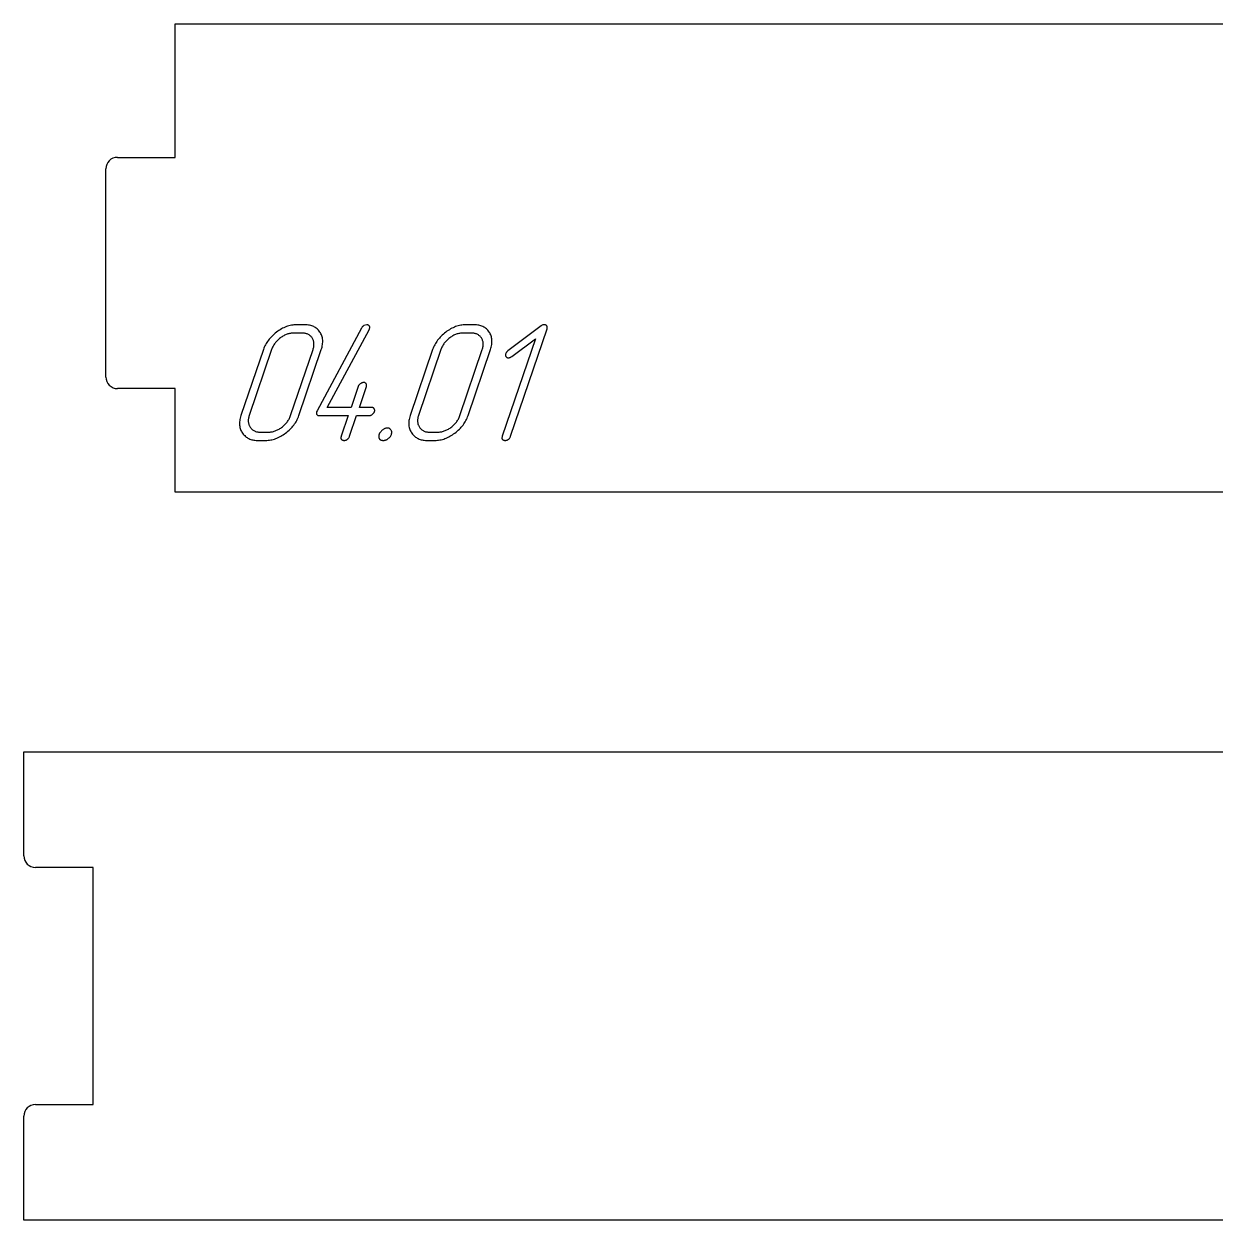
# Model space of a CAD drawing. Extents: x 10 to 1489, y -739 to -10.
# Drawn here: x 1277 to 1380, y -739.5 to -636.1 of the extents above; entities that cross this region are included whole.
import ezdxf

# ---------------------------------------------------------------- set-up
doc = ezdxf.new("R2010")
doc.units = 0

msp = doc.modelspace()

# ---------------------------------------------------------------- linework, layer by layer
at = {"layer": 'cut', "color": 0}
for p, q in [((1290.08952, -647.591246), (1290.08952, -636.053294)), ((1290.08952, -636.053294), (1483.089134, -636.053294)), ((1284.089532, -666.591208), (1284.089532, -648.591244)), ((1285.08953, -647.591246), (1290.08952, -647.591246)), ((1290.08952, -667.591206), (1285.08953, -667.591206)), ((1290.08952, -676.553213), (1290.08952, -667.591206)), ((1483.089134, -676.553213), (1290.08952, -676.553213)), ((1276.999969, -708.000007), (1276.999969, -699.000025)), ((1276.999969, -699.000025), (1469.999583, -699.000025)), ((1282.999957, -709.000005), (1277.999967, -709.000005)), ((1282.999957, -729.499964), (1282.999957, -709.000005)), ((1277.999967, -729.499964), (1282.999957, -729.499964)), ((1276.999969, -739.499944), (1276.999969, -730.499962)), ((1469.999583, -739.499944), (1276.999969, -739.499944))]:
    msp.add_line(p, q, dxfattribs=at)
for centre, start, end in [((1285.08953, -648.591244), 90, 180), ((1285.08953, -666.591208), 179.999999, 270), ((1277.999967, -708.000007), 180, 270), ((1277.999967, -730.499962), 90, 180)]:
    msp.add_arc(centre, 0.999998, start, end, dxfattribs=at)
at = {"layer": 'mark', "color": 0}
for p, q in [((1298.461542, -663.049906), (1298.375842, -663.137797)), ((1298.551528, -662.96369), (1298.461542, -663.049906)), ((1298.645801, -662.879148), (1298.551528, -662.96369)), ((1298.744359, -662.79628), (1298.645801, -662.879148)), ((1298.847203, -662.715086), (1298.744359, -662.79628)), ((1298.952425, -662.63724), (1298.847203, -662.715086)), ((1299.058117, -662.564416), (1298.952425, -662.63724)), ((1299.164278, -662.496615), (1299.058117, -662.564416)), ((1299.270908, -662.433836), (1299.164278, -662.496615)), ((1299.378008, -662.37608), (1299.270908, -662.433836)), ((1299.402735, -663.062364), (1299.332106, -663.106435)), ((1299.485578, -662.323345), (1299.378008, -662.37608)), ((1299.473621, -663.021558), (1299.402735, -663.062364)), ((1299.544765, -662.984016), (1299.473621, -663.021558)), ((1299.593617, -662.275633), (1299.485578, -662.323345)), ((1299.616167, -662.949739), (1299.544765, -662.984016)), ((1299.702126, -662.232944), (1299.593617, -662.275633)), ((1299.687826, -662.918726), (1299.616167, -662.949739)), ((1299.759743, -662.890978), (1299.687826, -662.918726)), ((1299.811104, -662.195276), (1299.702126, -662.232944)), ((1299.831917, -662.866494), (1299.759743, -662.890978)), ((1299.920552, -662.162631), (1299.811104, -662.195276)), ((1299.90435, -662.845275), (1299.831917, -662.866494)), ((1299.97704, -662.82732), (1299.90435, -662.845275)), ((1300.030469, -662.135009), (1299.920552, -662.162631)), ((1300.049987, -662.81263), (1299.97704, -662.82732)), ((1300.140856, -662.112408), (1300.030469, -662.135009)), ((1300.123192, -662.801204), (1300.049987, -662.81263)), ((1300.196655, -662.793043), (1300.123192, -662.801204)), ((1300.251713, -662.09483), (1300.140856, -662.112408)), ((1300.270376, -662.788146), (1300.196655, -662.793043)), ((1300.363039, -662.082274), (1300.251713, -662.09483)), ((1300.344354, -662.786514), (1300.270376, -662.788146)), ((1301.058638, -662.786514), (1300.344354, -662.786514)), ((1300.474834, -662.074741), (1300.363039, -662.082274)), ((1300.587099, -662.07223), (1300.474834, -662.074741)), ((1301.301383, -662.07223), (1300.587099, -662.07223)), ((1301.131516, -662.78816), (1301.058638, -662.786514)), ((1301.201936, -662.793099), (1301.131516, -662.78816)), ((1301.269899, -662.80133), (1301.201936, -662.793099)), ((1301.335403, -662.812853), (1301.269899, -662.80133)), ((1301.409426, -662.074671), (1301.301383, -662.07223)), ((1301.398449, -662.827669), (1301.335403, -662.812853)), ((1301.459037, -662.845777), (1301.398449, -662.827669)), ((1301.513913, -662.081995), (1301.409426, -662.074671)), ((1301.517167, -662.867178), (1301.459037, -662.845777)), ((1301.614842, -662.094202), (1301.513913, -662.081995)), ((1301.572839, -662.891871), (1301.517167, -662.867178)), ((1301.626054, -662.919856), (1301.572839, -662.891871)), ((1301.712215, -662.111292), (1301.614842, -662.094202)), ((1301.67681, -662.951134), (1301.626054, -662.919856)), ((1301.725108, -662.985704), (1301.67681, -662.951134)), ((1301.806032, -662.133265), (1301.712215, -662.111292)), ((1301.770949, -663.023567), (1301.725108, -662.985704)), ((1301.814331, -663.064722), (1301.770949, -663.023567)), ((1301.896292, -662.16012), (1301.806032, -662.133265)), ((1301.855255, -663.10917), (1301.814331, -663.064722)), ((1301.982995, -662.191858), (1301.896292, -662.16012)), ((1302.066142, -662.228479), (1301.982995, -662.191858)), ((1302.145732, -662.269983), (1302.066142, -662.228479)), ((1302.221766, -662.31637), (1302.145732, -662.269983)), ((1302.294243, -662.367639), (1302.221766, -662.31637)), ((1302.363163, -662.423792), (1302.294243, -662.367639)), ((1306.211418, -662.357943), (1302.355399, -669.500786)), ((1302.428527, -662.484827), (1302.363163, -662.423792)), ((1302.490334, -662.550744), (1302.428527, -662.484827)), ((1302.548584, -662.621545), (1302.490334, -662.550744)), ((1302.603278, -662.697228), (1302.548584, -662.621545)), ((1302.653355, -662.7764), (1302.603278, -662.697228)), ((1302.697753, -662.857663), (1302.653355, -662.7764)), ((1302.736474, -662.94102), (1302.697753, -662.857663)), ((1302.769517, -663.026469), (1302.736474, -662.94102)), ((1302.796881, -663.114011), (1302.769517, -663.026469)), ((1303.23821, -669.215073), (1306.862868, -662.5008)), ((1306.229762, -662.323345), (1306.211418, -662.357943)), ((1306.249804, -662.29098), (1306.229762, -662.323345)), ((1306.271545, -662.260846), (1306.249804, -662.29098)), ((1306.294984, -662.232944), (1306.271545, -662.260846)), ((1306.320122, -662.207274), (1306.294984, -662.232944)), ((1306.346958, -662.183837), (1306.320122, -662.207274)), ((1306.375493, -662.162632), (1306.346958, -662.183837)), ((1306.405726, -662.143658), (1306.375493, -662.162632)), ((1306.651373, -662.07223), (1306.405726, -662.143658)), ((1306.686073, -662.073736), (1306.651373, -662.07223)), ((1306.718745, -662.078256), (1306.686073, -662.073736)), ((1306.749389, -662.08579), (1306.718745, -662.078256)), ((1306.778004, -662.096337), (1306.749389, -662.08579)), ((1306.804592, -662.109897), (1306.778004, -662.096337)), ((1306.829152, -662.126471), (1306.804592, -662.109897)), ((1306.851683, -662.146058), (1306.829152, -662.126471)), ((1306.872187, -662.168658), (1306.851683, -662.146058)), ((1306.862868, -662.5008), (1306.896685, -662.422229)), ((1306.889623, -662.193714), (1306.872187, -662.168658)), ((1306.902952, -662.220667), (1306.889623, -662.193714)), ((1306.896685, -662.422229), (1306.907996, -662.383892)), ((1306.912174, -662.249517), (1306.902952, -662.220667)), ((1306.907996, -662.383892), (1306.915201, -662.347452)), ((1306.91729, -662.280265), (1306.912174, -662.249517)), ((1306.915201, -662.347452), (1306.918299, -662.31291)), ((1306.918299, -662.31291), (1306.91729, -662.280265)), ((1313.10437, -663.049906), (1313.018669, -663.137797)), ((1313.194356, -662.96369), (1313.10437, -663.049906)), ((1313.288628, -662.879148), (1313.194356, -662.96369)), ((1313.387187, -662.79628), (1313.288628, -662.879148)), ((1313.490031, -662.715086), (1313.387187, -662.79628)), ((1313.595253, -662.63724), (1313.490031, -662.715086)), ((1313.700944, -662.564416), (1313.595253, -662.63724)), ((1313.807106, -662.496615), (1313.700944, -662.564416)), ((1313.913736, -662.433836), (1313.807106, -662.496615)), ((1314.020836, -662.37608), (1313.913736, -662.433836)), ((1314.045563, -663.062364), (1313.974934, -663.106435)), ((1314.128406, -662.323345), (1314.020836, -662.37608)), ((1314.116449, -663.021558), (1314.045563, -663.062364)), ((1314.187593, -662.984016), (1314.116449, -663.021558)), ((1314.236445, -662.275633), (1314.128406, -662.323345)), ((1314.258995, -662.949739), (1314.187593, -662.984016)), ((1314.344954, -662.232944), (1314.236445, -662.275633)), ((1314.330654, -662.918726), (1314.258995, -662.949739)), ((1314.402571, -662.890978), (1314.330654, -662.918726)), ((1314.453932, -662.195276), (1314.344954, -662.232944)), ((1314.474745, -662.866494), (1314.402571, -662.890978)), ((1314.56338, -662.162631), (1314.453932, -662.195276)), ((1314.547178, -662.845275), (1314.474745, -662.866494)), ((1314.619868, -662.82732), (1314.547178, -662.845275)), ((1314.673297, -662.135009), (1314.56338, -662.162631)), ((1314.692815, -662.81263), (1314.619868, -662.82732)), ((1314.783684, -662.112408), (1314.673297, -662.135009)), ((1314.76602, -662.801204), (1314.692815, -662.81263)), ((1314.839483, -662.793043), (1314.76602, -662.801204)), ((1314.894541, -662.09483), (1314.783684, -662.112408)), ((1314.913204, -662.788146), (1314.839483, -662.793043)), ((1315.005867, -662.082274), (1314.894541, -662.09483)), ((1314.987182, -662.786514), (1314.913204, -662.788146)), ((1315.701466, -662.786514), (1314.987182, -662.786514)), ((1315.117662, -662.074741), (1315.005867, -662.082274)), ((1315.229927, -662.07223), (1315.117662, -662.074741)), ((1315.944211, -662.07223), (1315.229927, -662.07223)), ((1315.774344, -662.78816), (1315.701466, -662.786514)), ((1315.844764, -662.793099), (1315.774344, -662.78816)), ((1315.912726, -662.80133), (1315.844764, -662.793099)), ((1315.97823, -662.812853), (1315.912726, -662.80133)), ((1316.052254, -662.074671), (1315.944211, -662.07223)), ((1316.041277, -662.827669), (1315.97823, -662.812853)), ((1316.101865, -662.845777), (1316.041277, -662.827669)), ((1316.156741, -662.081995), (1316.052254, -662.074671)), ((1316.159995, -662.867178), (1316.101865, -662.845777)), ((1316.25767, -662.094202), (1316.156741, -662.081995)), ((1316.215667, -662.891871), (1316.159995, -662.867178)), ((1316.268882, -662.919856), (1316.215667, -662.891871)), ((1316.355043, -662.111292), (1316.25767, -662.094202)), ((1316.319638, -662.951134), (1316.268882, -662.919856)), ((1316.367936, -662.985704), (1316.319638, -662.951134)), ((1316.44886, -662.133265), (1316.355043, -662.111292)), ((1316.413776, -663.023567), (1316.367936, -662.985704)), ((1316.457159, -663.064722), (1316.413776, -663.023567)), ((1316.53912, -662.16012), (1316.44886, -662.133265)), ((1316.498083, -663.10917), (1316.457159, -663.064722)), ((1316.625823, -662.191858), (1316.53912, -662.16012)), ((1316.70897, -662.228479), (1316.625823, -662.191858)), ((1316.78856, -662.269983), (1316.70897, -662.228479)), ((1316.864593, -662.31637), (1316.78856, -662.269983)), ((1316.93707, -662.367639), (1316.864593, -662.31637)), ((1317.005991, -662.423792), (1316.93707, -662.367639)), ((1317.071354, -662.484827), (1317.005991, -662.423792)), ((1317.133162, -662.550744), (1317.071354, -662.484827)), ((1317.191412, -662.621545), (1317.133162, -662.550744)), ((1317.246106, -662.697228), (1317.191412, -662.621545)), ((1317.296183, -662.7764), (1317.246106, -662.697228)), ((1317.340581, -662.857663), (1317.296183, -662.7764)), ((1317.379302, -662.94102), (1317.340581, -662.857663)), ((1317.412345, -663.026469), (1317.379302, -662.94102)), ((1317.439709, -663.114011), (1317.412345, -663.026469)), ((1321.732146, -662.170779), (1318.865969, -664.320328)), ((1319.095209, -671.716518), (1322.254355, -662.420778)), ((1321.782721, -662.136681), (1321.732146, -662.170779)), ((1321.833916, -662.109637), (1321.782721, -662.136681)), ((1321.885731, -662.089649), (1321.833916, -662.109637)), ((1321.938165, -662.076715), (1321.885731, -662.089649)), ((1321.99122, -662.070836), (1321.938165, -662.076715)), ((1322.043743, -662.071952), (1321.99122, -662.070836)), ((1322.068437, -662.075064), (1322.043743, -662.071952)), ((1322.09199, -662.079872), (1322.068437, -662.075064)), ((1322.114403, -662.086377), (1322.09199, -662.079872)), ((1322.135674, -662.094579), (1322.114403, -662.086377)), ((1322.155805, -662.104478), (1322.135674, -662.094579)), ((1322.174796, -662.116074), (1322.155805, -662.104478)), ((1322.192645, -662.129367), (1322.174796, -662.116074)), ((1322.209354, -662.144357), (1322.192645, -662.129367)), ((1322.224921, -662.161045), (1322.209354, -662.144357)), ((1322.239089, -662.179289), (1322.224921, -662.161045)), ((1322.25101, -662.198635), (1322.239089, -662.179289)), ((1322.260622, -662.219049), (1322.25101, -662.198635)), ((1322.254355, -662.420778), (1322.263224, -662.391827)), ((1322.267924, -662.24053), (1322.260622, -662.219049)), ((1322.263224, -662.391827), (1322.269782, -662.363943)), ((1322.272916, -662.263078), (1322.267924, -662.24053)), ((1322.269782, -662.363943), (1322.274031, -662.337126)), ((1322.275597, -662.286693), (1322.272916, -662.263078)), ((1322.274031, -662.337126), (1322.275969, -662.311376)), ((1322.275969, -662.311376), (1322.275597, -662.286693)), ((1297.754566, -664.108777), (1297.716011, -664.215083)), ((1297.797407, -664.004145), (1297.754566, -664.108777)), ((1297.844533, -663.901188), (1297.797407, -664.004145)), ((1297.895946, -663.799905), (1297.844533, -663.901188)), ((1297.951645, -663.700296), (1297.895946, -663.799905)), ((1298.011629, -663.602361), (1297.951645, -663.700296)), ((1298.0759, -663.5061), (1298.011629, -663.602361)), ((1298.144456, -663.411513), (1298.0759, -663.5061)), ((1298.217299, -663.3186), (1298.144456, -663.411513)), ((1298.294427, -663.227361), (1298.217299, -663.3186)), ((1298.375842, -663.137797), (1298.294427, -663.227361)), ((1298.486258, -664.069603), (1298.456877, -664.141659)), ((1298.51844, -663.998914), (1298.486258, -664.069603)), ((1298.553422, -663.929592), (1298.51844, -663.998914)), ((1298.591204, -663.861637), (1298.553422, -663.929592)), ((1298.631787, -663.79505), (1298.591204, -663.861637)), ((1298.675169, -663.72983), (1298.631787, -663.79505)), ((1298.721352, -663.665977), (1298.675169, -663.72983)), ((1298.770335, -663.603491), (1298.721352, -663.665977)), ((1298.822118, -663.542372), (1298.770335, -663.603491)), ((1298.876702, -663.48262), (1298.822118, -663.542372)), ((1298.934085, -663.424236), (1298.876702, -663.48262)), ((1298.994269, -663.367219), (1298.934085, -663.424236)), ((1299.057253, -663.311569), (1298.994269, -663.367219)), ((1299.123038, -663.257286), (1299.057253, -663.311569)), ((1299.191622, -663.20437), (1299.123038, -663.257286)), ((1299.261735, -663.153771), (1299.191622, -663.20437)), ((1299.332106, -663.106435), (1299.261735, -663.153771)), ((1301.893722, -663.156909), (1301.855255, -663.10917)), ((1301.92973, -663.207942), (1301.893722, -663.156909)), ((1301.962645, -663.261262), (1301.92973, -663.207942)), ((1301.991831, -663.315866), (1301.962645, -663.261262)), ((1302.017287, -663.371753), (1301.991831, -663.315866)), ((1302.039015, -663.428923), (1302.017287, -663.371753)), ((1302.031883, -664.14251), (1302.051178, -664.071221)), ((1302.057012, -663.487378), (1302.039015, -663.428923)), ((1302.051178, -664.071221), (1302.066743, -664.001216)), ((1302.071281, -663.547115), (1302.057012, -663.487378)), ((1302.066743, -664.001216), (1302.078579, -663.932494)), ((1302.081821, -663.608136), (1302.071281, -663.547115)), ((1302.078579, -663.932494), (1302.086686, -663.865055)), ((1302.088631, -663.670441), (1302.081821, -663.608136)), ((1302.086686, -663.865055), (1302.091063, -663.7989)), ((1302.091712, -663.734029), (1302.088631, -663.670441)), ((1302.091063, -663.7989), (1302.091712, -663.734029)), ((1302.723144, -664.215083), (1302.758237, -664.104522)), ((1302.758237, -664.104522), (1302.787653, -663.996054)), ((1302.787653, -663.996054), (1302.81139, -663.889679)), ((1302.818568, -663.203645), (1302.796881, -663.114011)), ((1302.81139, -663.889679), (1302.82945, -663.785396)), ((1302.834577, -663.295372), (1302.818568, -663.203645)), ((1302.82945, -663.785396), (1302.841831, -663.683206)), ((1302.844907, -663.389191), (1302.834577, -663.295372)), ((1302.841831, -663.683206), (1302.848534, -663.583108)), ((1302.84956, -663.485104), (1302.844907, -663.389191)), ((1302.848534, -663.583108), (1302.84956, -663.485104)), ((1312.397394, -664.108777), (1312.358839, -664.215083)), ((1312.440234, -664.004145), (1312.397394, -664.108777)), ((1312.487361, -663.901188), (1312.440234, -664.004145)), ((1312.538774, -663.799905), (1312.487361, -663.901188)), ((1312.594472, -663.700296), (1312.538774, -663.799905)), ((1312.654457, -663.602361), (1312.594472, -663.700296)), ((1312.718728, -663.5061), (1312.654457, -663.602361)), ((1312.787284, -663.411513), (1312.718728, -663.5061)), ((1312.860127, -663.3186), (1312.787284, -663.411513)), ((1312.937255, -663.227361), (1312.860127, -663.3186)), ((1313.018669, -663.137797), (1312.937255, -663.227361)), ((1313.129086, -664.069603), (1313.099705, -664.141659)), ((1313.161268, -663.998914), (1313.129086, -664.069603)), ((1313.19625, -663.929592), (1313.161268, -663.998914)), ((1313.234032, -663.861637), (1313.19625, -663.929592)), ((1313.274615, -663.79505), (1313.234032, -663.861637)), ((1313.317997, -663.72983), (1313.274615, -663.79505)), ((1313.36418, -663.665977), (1313.317997, -663.72983)), ((1313.413163, -663.603491), (1313.36418, -663.665977)), ((1313.464946, -663.542372), (1313.413163, -663.603491)), ((1313.51953, -663.48262), (1313.464946, -663.542372)), ((1313.576913, -663.424236), (1313.51953, -663.48262)), ((1313.637097, -663.367219), (1313.576913, -663.424236)), ((1313.700081, -663.311569), (1313.637097, -663.367219)), ((1313.765865, -663.257286), (1313.700081, -663.311569)), ((1313.83445, -663.20437), (1313.765865, -663.257286)), ((1313.904563, -663.153771), (1313.83445, -663.20437)), ((1313.974934, -663.106435), (1313.904563, -663.153771)), ((1316.53655, -663.156909), (1316.498083, -663.10917)), ((1316.572558, -663.207942), (1316.53655, -663.156909)), ((1316.605473, -663.261262), (1316.572558, -663.207942)), ((1316.634659, -663.315866), (1316.605473, -663.261262)), ((1316.660115, -663.371753), (1316.634659, -663.315866)), ((1316.681842, -663.428923), (1316.660115, -663.371753)), ((1316.674711, -664.14251), (1316.694006, -664.071221)), ((1316.69984, -663.487378), (1316.681842, -663.428923)), ((1316.694006, -664.071221), (1316.709571, -664.001216)), ((1316.714109, -663.547115), (1316.69984, -663.487378)), ((1316.709571, -664.001216), (1316.721407, -663.932494)), ((1316.724648, -663.608136), (1316.714109, -663.547115)), ((1316.721407, -663.932494), (1316.729514, -663.865055)), ((1316.731459, -663.670441), (1316.724648, -663.608136)), ((1316.729514, -663.865055), (1316.733891, -663.7989)), ((1316.73454, -663.734029), (1316.731459, -663.670441)), ((1316.733891, -663.7989), (1316.73454, -663.734029)), ((1317.365972, -664.215083), (1317.401065, -664.104522)), ((1317.401065, -664.104522), (1317.430481, -663.996054)), ((1317.430481, -663.996054), (1317.454218, -663.889679)), ((1317.461396, -663.203645), (1317.439709, -663.114011)), ((1317.454218, -663.889679), (1317.472277, -663.785396)), ((1317.477404, -663.295372), (1317.461396, -663.203645)), ((1317.472277, -663.785396), (1317.484659, -663.683206)), ((1317.487735, -663.389191), (1317.477404, -663.295372)), ((1317.484659, -663.683206), (1317.491362, -663.583108)), ((1317.492388, -663.485104), (1317.487735, -663.389191)), ((1317.491362, -663.583108), (1317.492388, -663.485104)), ((1321.245875, -663.286513), (1318.380814, -671.716742)), ((1319.195321, -664.822224), (1321.245875, -663.286513)), ((1297.716011, -664.215083), (1295.774051, -669.929357)), ((1298.430295, -664.215083), (1296.488335, -669.929357)), ((1298.456877, -664.141659), (1298.430295, -664.215083)), ((1300.066899, -669.929357), (1302.00886, -664.215083)), ((1300.781184, -669.929357), (1302.723144, -664.215083)), ((1302.00886, -664.215083), (1302.031883, -664.14251)), ((1312.358839, -664.215083), (1310.416879, -669.929357)), ((1313.073123, -664.215083), (1311.131163, -669.929357)), ((1313.099705, -664.141659), (1313.073123, -664.215083)), ((1314.709727, -669.929357), (1316.651688, -664.215083)), ((1315.424011, -669.929357), (1317.365972, -664.215083)), ((1316.651688, -664.215083), (1316.674711, -664.14251)), ((1318.658062, -664.636503), (1318.654792, -664.670758)), ((1318.654792, -664.670758), (1318.655325, -664.70367)), ((1318.655325, -664.70367), (1318.659661, -664.735239)), ((1318.665136, -664.600906), (1318.658062, -664.636503)), ((1318.659661, -664.735239), (1318.6678, -664.765465)), ((1318.676014, -664.563966), (1318.665136, -664.600906)), ((1318.6678, -664.765465), (1318.679743, -664.794349)), ((1318.68323, -664.54761), (1318.676014, -664.563966)), ((1318.679743, -664.794349), (1318.695489, -664.821889)), ((1318.695168, -664.527227), (1318.68323, -664.54761)), ((1318.711829, -664.502814), (1318.695168, -664.527227)), ((1318.695489, -664.821889), (1318.714378, -664.847079)), ((1318.733212, -664.474374), (1318.711829, -664.502814)), ((1318.714378, -664.847079), (1318.735748, -664.868911)), ((1318.759318, -664.441905), (1318.733212, -664.474374)), ((1318.735748, -664.868911), (1318.7596, -664.887383)), ((1318.790146, -664.405408), (1318.759318, -664.441905)), ((1318.7596, -664.887383), (1318.785933, -664.902497)), ((1318.785933, -664.902497), (1318.814747, -664.914253)), ((1318.825696, -664.364882), (1318.790146, -664.405408)), ((1318.814747, -664.914253), (1318.846044, -664.92265)), ((1318.865969, -664.320328), (1318.825696, -664.364882)), ((1318.846044, -664.92265), (1318.879821, -664.927688)), ((1318.879821, -664.927688), (1318.91608, -664.929367)), ((1318.91608, -664.929367), (1318.950131, -664.927693)), ((1318.950131, -664.927693), (1318.984425, -664.92267)), ((1318.984425, -664.92267), (1319.018964, -664.9143)), ((1319.018964, -664.9143), (1319.053747, -664.902581)), ((1319.053747, -664.902581), (1319.088774, -664.887514)), ((1319.088774, -664.887514), (1319.124046, -664.869099)), ((1319.124046, -664.869099), (1319.159561, -664.847336)), ((1319.159561, -664.847336), (1319.195321, -664.822224)), ((1306.063633, -667.216751), (1306.031661, -667.246773)), ((1306.09903, -667.186505), (1306.063633, -667.216751)), ((1306.136052, -667.158045), (1306.09903, -667.186505)), ((1306.1729, -667.13338), (1306.136052, -667.158045)), ((1306.209573, -667.11251), (1306.1729, -667.13338)), ((1306.246072, -667.095434), (1306.209573, -667.11251)), ((1306.282397, -667.082153), (1306.246072, -667.095434)), ((1306.318547, -667.072666), (1306.282397, -667.082153)), ((1306.354523, -667.066974), (1306.318547, -667.072666)), ((1306.390324, -667.065077), (1306.354523, -667.066974)), ((1306.42175, -667.066528), (1306.390324, -667.065077)), ((1306.451743, -667.07088), (1306.42175, -667.066528)), ((1306.480302, -667.078135), (1306.451743, -667.07088)), ((1306.507428, -667.088291), (1306.480302, -667.078135)), ((1306.53312, -667.101349), (1306.507428, -667.088291)), ((1306.557379, -667.117309), (1306.53312, -667.101349)), ((1306.580204, -667.13617), (1306.557379, -667.117309)), ((1306.601596, -667.157934), (1306.580204, -667.13617)), ((1306.620069, -667.182376), (1306.601596, -667.157934)), ((1306.634136, -667.209273), (1306.620069, -667.182376)), ((1306.643799, -667.238626), (1306.634136, -667.209273)), ((1305.911754, -667.422219), (1305.302492, -669.215073)), ((1305.923176, -667.393536), (1305.911754, -667.422219)), ((1305.938023, -667.36463), (1305.923176, -667.393536)), ((1305.956295, -667.3355), (1305.938023, -667.36463)), ((1305.977992, -667.306148), (1305.956295, -667.3355)), ((1306.003114, -667.276572), (1305.977992, -667.306148)), ((1306.031661, -667.246773), (1306.003114, -667.276572)), ((1306.016776, -669.215073), (1306.626038, -667.422219)), ((1306.626038, -667.422219), (1306.6384, -667.38059)), ((1306.6384, -667.38059), (1306.646357, -667.341416)), ((1306.649057, -667.270434), (1306.643799, -667.238626)), ((1306.646357, -667.341416), (1306.64991, -667.304697)), ((1306.64991, -667.304697), (1306.649057, -667.270434)), ((1305.302492, -669.215073), (1303.23821, -669.215073)), ((1307.095345, -669.215073), (1306.016776, -669.215073)), ((1307.126658, -669.216858), (1307.095345, -669.215073)), ((1307.15631, -669.222215), (1307.126658, -669.216858)), ((1307.184303, -669.231144), (1307.15631, -669.222215)), ((1307.210635, -669.243644), (1307.184303, -669.231144)), ((1307.235307, -669.259715), (1307.210635, -669.243644)), ((1307.258319, -669.279358), (1307.235307, -669.259715)), ((1307.279671, -669.302572), (1307.258319, -669.279358)), ((1295.685928, -670.257063), (1295.668356, -670.361945)), ((1295.709402, -670.150004), (1295.685928, -670.257063)), ((1295.738776, -670.040768), (1295.709402, -670.150004)), ((1295.774051, -669.929357), (1295.738776, -670.040768)), ((1296.41273, -670.275966), (1296.408961, -670.341689)), ((1296.420283, -670.209044), (1296.41273, -670.275966)), ((1296.431619, -670.140922), (1296.420283, -670.209044)), ((1296.44674, -670.0716), (1296.431619, -670.140922)), ((1296.465646, -670.001078), (1296.44674, -670.0716)), ((1296.488335, -669.929357), (1296.465646, -670.001078)), ((1299.85999, -670.360941), (1299.901472, -670.293056)), ((1299.901472, -670.293056), (1299.940156, -670.223553)), ((1299.940156, -670.223553), (1299.97604, -670.152431)), ((1299.97604, -670.152431), (1300.009125, -670.079691)), ((1300.009125, -670.079691), (1300.039412, -670.005333)), ((1300.039412, -670.005333), (1300.066899, -669.929357)), ((1300.597855, -670.35324), (1300.650072, -670.250157)), ((1300.650072, -670.250157), (1300.698033, -670.145149)), ((1300.698033, -670.145149), (1300.741737, -670.038215)), ((1300.741737, -670.038215), (1300.781184, -669.929357)), ((1302.302013, -669.65525), (1302.298826, -669.687616)), ((1302.298826, -669.687616), (1302.299219, -669.718643)), ((1302.299219, -669.718643), (1302.303192, -669.74833)), ((1302.30878, -669.621545), (1302.302013, -669.65525)), ((1302.303192, -669.74833), (1302.310746, -669.776679)), ((1302.319127, -669.5865), (1302.30878, -669.621545)), ((1302.310746, -669.776679), (1302.32188, -669.803687)), ((1302.355399, -669.500786), (1302.319127, -669.5865)), ((1302.32188, -669.803687), (1302.336593, -669.829357)), ((1302.336593, -669.829357), (1302.354521, -669.852795)), ((1302.354521, -669.852795), (1302.375297, -669.873107)), ((1302.375297, -669.873107), (1302.39892, -669.890294)), ((1302.39892, -669.890294), (1302.425391, -669.904357)), ((1302.425391, -669.904357), (1302.454709, -669.915294)), ((1302.454709, -669.915294), (1302.486876, -669.923107)), ((1302.486876, -669.923107), (1302.52189, -669.927794)), ((1302.52189, -669.927794), (1302.559751, -669.929357)), ((1302.559751, -669.929357), (1305.059746, -669.929357)), ((1305.059746, -669.929357), (1304.452382, -671.716518)), ((1305.166666, -671.716518), (1305.774031, -669.929357)), ((1305.774031, -669.929357), (1306.8526, -669.929357)), ((1306.8526, -669.929357), (1306.894836, -669.927571)), ((1306.894836, -669.927571), (1306.935831, -669.922214)), ((1306.935831, -669.922214), (1306.975584, -669.913285)), ((1306.975584, -669.913285), (1307.014095, -669.900785)), ((1307.014095, -669.900785), (1307.051365, -669.884714)), ((1307.051365, -669.884714), (1307.087393, -669.865071)), ((1307.087393, -669.865071), (1307.12218, -669.841857)), ((1307.12218, -669.841857), (1307.155724, -669.815071)), ((1307.155724, -669.815071), (1307.187274, -669.786277)), ((1307.187274, -669.786277), (1307.216076, -669.757036)), ((1307.216076, -669.757036), (1307.242129, -669.727348)), ((1307.242129, -669.727348), (1307.265434, -669.697214)), ((1307.265434, -669.697214), (1307.28599, -669.666634)), ((1307.299363, -669.329358), (1307.279671, -669.302572)), ((1307.28599, -669.666634), (1307.303799, -669.635607)), ((1307.316363, -669.358153), (1307.299363, -669.329358)), ((1307.303799, -669.635607), (1307.318859, -669.604134)), ((1307.329643, -669.387394), (1307.316363, -669.358153)), ((1307.318859, -669.604134), (1307.331171, -669.572215)), ((1307.339201, -669.417081), (1307.329643, -669.387394)), ((1307.331171, -669.572215), (1307.340219, -669.540295)), ((1307.345037, -669.447215), (1307.339201, -669.417081)), ((1307.340219, -669.540295), (1307.345547, -669.508822)), ((1307.347153, -669.477795), (1307.345037, -669.447215)), ((1307.345547, -669.508822), (1307.347153, -669.477795)), ((1310.328756, -670.257063), (1310.311183, -670.361945)), ((1310.352229, -670.150004), (1310.328756, -670.257063)), ((1310.381604, -670.040768), (1310.352229, -670.150004)), ((1310.416879, -669.929357), (1310.381604, -670.040768)), ((1311.055558, -670.275966), (1311.051789, -670.341689)), ((1311.06311, -670.209044), (1311.055558, -670.275966)), ((1311.074447, -670.140922), (1311.06311, -670.209044)), ((1311.089568, -670.0716), (1311.074447, -670.140922)), ((1311.108474, -670.001078), (1311.089568, -670.0716)), ((1311.131163, -669.929357), (1311.108474, -670.001078)), ((1314.502818, -670.360941), (1314.5443, -670.293056)), ((1314.5443, -670.293056), (1314.582983, -670.223553)), ((1314.582983, -670.223553), (1314.618868, -670.152431)), ((1314.618868, -670.152431), (1314.651953, -670.079691)), ((1314.651953, -670.079691), (1314.68224, -670.005333)), ((1314.68224, -670.005333), (1314.709727, -669.929357)), ((1315.240683, -670.35324), (1315.2929, -670.250157)), ((1315.2929, -670.250157), (1315.340861, -670.145149)), ((1315.340861, -670.145149), (1315.384565, -670.038215)), ((1315.384565, -670.038215), (1315.424011, -669.929357)), ((1295.656684, -670.464652), (1295.650913, -670.565181)), ((1295.650913, -670.565181), (1295.651042, -670.663535)), ((1295.651042, -670.663535), (1295.657073, -670.759712)), ((1295.668356, -670.361945), (1295.656684, -670.464652)), ((1295.657073, -670.759712), (1295.669004, -670.853713)), ((1295.669004, -670.853713), (1295.686836, -670.945538)), ((1295.686836, -670.945538), (1295.710569, -671.035186)), ((1295.710569, -671.035186), (1295.740202, -671.122658)), ((1295.740202, -671.122658), (1295.775737, -671.207954)), ((1295.775737, -671.207954), (1295.817172, -671.291073)), ((1295.817172, -671.291073), (1295.864508, -671.372016)), ((1296.408961, -670.341689), (1296.408977, -670.406211)), ((1296.408977, -670.406211), (1296.412777, -670.469534)), ((1296.412777, -670.469534), (1296.420361, -670.531658)), ((1296.420361, -670.531658), (1296.431729, -670.592581)), ((1296.431729, -670.592581), (1296.446882, -670.652305)), ((1296.446882, -670.652305), (1296.465818, -670.710829)), ((1296.465818, -670.710829), (1296.488539, -670.768153)), ((1296.488539, -670.768153), (1296.515044, -670.824277)), ((1296.515044, -670.824277), (1296.545333, -670.879201)), ((1296.545333, -670.879201), (1296.579406, -670.932926)), ((1296.579406, -670.932926), (1296.616452, -670.984391)), ((1296.616452, -670.984391), (1296.655658, -671.032535)), ((1296.655658, -671.032535), (1296.697025, -671.07736)), ((1296.697025, -671.07736), (1296.740553, -671.118863)), ((1296.740553, -671.118863), (1296.786241, -671.157047)), ((1296.786241, -671.157047), (1296.83409, -671.19191)), ((1296.83409, -671.19191), (1296.884099, -671.223453)), ((1296.884099, -671.223453), (1296.936269, -671.251676)), ((1296.936269, -671.251676), (1296.9906, -671.276578)), ((1296.9906, -671.276578), (1297.047091, -671.29816)), ((1297.047091, -671.29816), (1297.105744, -671.316422)), ((1297.105744, -671.316422), (1297.166556, -671.331363)), ((1297.166556, -671.331363), (1297.22953, -671.342984)), ((1297.22953, -671.342984), (1297.294664, -671.351285)), ((1297.294664, -671.351285), (1297.361958, -671.356265)), ((1297.361958, -671.356265), (1297.431414, -671.357925)), ((1297.431414, -671.357925), (1298.145698, -671.357925)), ((1298.145698, -671.357925), (1298.217974, -671.356335)), ((1298.217974, -671.356335), (1298.290159, -671.351564)), ((1298.290159, -671.351564), (1298.362254, -671.343612)), ((1298.362254, -671.343612), (1298.434257, -671.332479)), ((1298.434257, -671.332479), (1298.506171, -671.318165)), ((1298.506171, -671.318165), (1298.577993, -671.300671)), ((1298.577993, -671.300671), (1298.649725, -671.279996)), ((1298.649725, -671.279996), (1298.721366, -671.25614)), ((1298.721366, -671.25614), (1298.792917, -671.229103)), ((1298.792917, -671.229103), (1298.864377, -671.198886)), ((1298.864377, -671.198886), (1298.935746, -671.165487)), ((1298.935746, -671.165487), (1299.007024, -671.128908)), ((1299.007024, -671.128908), (1299.078212, -671.089148)), ((1299.078212, -671.089148), (1299.149309, -671.046207)), ((1299.149309, -671.046207), (1299.220315, -671.000086)), ((1299.220315, -671.000086), (1299.291231, -670.950783)), ((1299.291231, -670.950783), (1299.360702, -670.899081)), ((1299.360702, -670.899081), (1299.427374, -670.845761)), ((1299.427374, -670.845761), (1299.491247, -670.790823)), ((1299.491247, -670.790823), (1299.552321, -670.734266)), ((1299.552321, -670.734266), (1299.610597, -670.676091)), ((1299.610597, -670.676091), (1299.666073, -670.616297)), ((1299.639222, -671.440068), (1299.74252, -671.360088)), ((1299.666073, -670.616297), (1299.718751, -670.554886)), ((1299.718751, -670.554886), (1299.76863, -670.491856)), ((1299.74252, -671.360088), (1299.841561, -671.278182)), ((1299.76863, -670.491856), (1299.815709, -670.427207)), ((1299.815709, -670.427207), (1299.85999, -670.360941)), ((1299.841561, -671.278182), (1299.936346, -671.194352)), ((1299.936346, -671.194352), (1300.026874, -671.108596)), ((1300.026874, -671.108596), (1300.113146, -671.020914)), ((1300.113146, -671.020914), (1300.19516, -670.931308)), ((1300.19516, -670.931308), (1300.272918, -670.839776)), ((1300.272918, -670.839776), (1300.346419, -670.74632)), ((1300.346419, -670.74632), (1300.415663, -670.650937)), ((1300.415663, -670.650937), (1300.480651, -670.55363)), ((1300.480651, -670.55363), (1300.541381, -670.454398)), ((1300.541381, -670.454398), (1300.597855, -670.35324)), ((1307.834973, -671.362083), (1307.810327, -671.39364)), ((1307.862516, -671.329019), (1307.834973, -671.362083)), ((1307.892957, -671.294449), (1307.862516, -671.329019)), ((1307.926295, -671.258372), (1307.892957, -671.294449)), ((1307.962531, -671.220788), (1307.926295, -671.258372)), ((1308.001248, -671.182842), (1307.962531, -671.220788)), ((1308.041092, -671.148251), (1308.001248, -671.182842)), ((1308.081957, -671.117301), (1308.041092, -671.148251)), ((1308.123845, -671.089992), (1308.081957, -671.117301)), ((1308.166755, -671.066324), (1308.123845, -671.089992)), ((1308.210686, -671.046298), (1308.166755, -671.066324)), ((1308.25564, -671.029913), (1308.210686, -671.046298)), ((1308.301616, -671.017169), (1308.25564, -671.029913)), ((1308.348614, -671.008066), (1308.301616, -671.017169)), ((1308.396635, -671.002604), (1308.348614, -671.008066)), ((1308.445677, -671.000783), (1308.396635, -671.002604)), ((1308.475325, -671.00183), (1308.445677, -671.000783)), ((1308.503999, -671.004969), (1308.475325, -671.00183)), ((1308.531701, -671.0102), (1308.503999, -671.004969)), ((1308.558431, -671.017524), (1308.531701, -671.0102)), ((1308.584187, -671.026941), (1308.558431, -671.017524)), ((1308.608971, -671.038451), (1308.584187, -671.026941)), ((1308.632782, -671.052053), (1308.608971, -671.038451)), ((1308.65562, -671.067747), (1308.632782, -671.052053)), ((1308.677486, -671.085535), (1308.65562, -671.067747)), ((1308.698379, -671.105415), (1308.677486, -671.085535)), ((1308.718299, -671.127387), (1308.698379, -671.105415)), ((1308.737246, -671.151453), (1308.718299, -671.127387)), ((1308.771351, -671.204543), (1308.737246, -671.151453)), ((1308.785324, -671.231773), (1308.771351, -671.204543)), ((1308.797113, -671.259265), (1308.785324, -671.231773)), ((1308.806721, -671.287018), (1308.797113, -671.259265)), ((1308.814145, -671.315033), (1308.806721, -671.287018)), ((1308.819388, -671.34331), (1308.814145, -671.315033)), ((1308.822447, -671.371848), (1308.819388, -671.34331)), ((1310.299512, -670.464652), (1310.29374, -670.565181)), ((1310.29374, -670.565181), (1310.29387, -670.663535)), ((1310.29387, -670.663535), (1310.299901, -670.759712)), ((1310.311183, -670.361945), (1310.299512, -670.464652)), ((1310.299901, -670.759712), (1310.311832, -670.853713)), ((1310.311832, -670.853713), (1310.329664, -670.945538)), ((1310.329664, -670.945538), (1310.353397, -671.035186)), ((1310.353397, -671.035186), (1310.38303, -671.122658)), ((1310.38303, -671.122658), (1310.418565, -671.207954)), ((1310.418565, -671.207954), (1310.46, -671.291073)), ((1310.46, -671.291073), (1310.507336, -671.372016)), ((1311.051789, -670.341689), (1311.051805, -670.406211)), ((1311.051805, -670.406211), (1311.055605, -670.469534)), ((1311.055605, -670.469534), (1311.063189, -670.531658)), ((1311.063189, -670.531658), (1311.074557, -670.592581)), ((1311.074557, -670.592581), (1311.08971, -670.652305)), ((1311.08971, -670.652305), (1311.108646, -670.710829)), ((1311.108646, -670.710829), (1311.131367, -670.768153)), ((1311.131367, -670.768153), (1311.157872, -670.824277)), ((1311.157872, -670.824277), (1311.188161, -670.879201)), ((1311.188161, -670.879201), (1311.222234, -670.932926)), ((1311.222234, -670.932926), (1311.25928, -670.984391)), ((1311.25928, -670.984391), (1311.298486, -671.032535)), ((1311.298486, -671.032535), (1311.339853, -671.07736)), ((1311.339853, -671.07736), (1311.383381, -671.118863)), ((1311.383381, -671.118863), (1311.429069, -671.157047)), ((1311.429069, -671.157047), (1311.476918, -671.19191)), ((1311.476918, -671.19191), (1311.526927, -671.223453)), ((1311.526927, -671.223453), (1311.579097, -671.251676)), ((1311.579097, -671.251676), (1311.633428, -671.276578)), ((1311.633428, -671.276578), (1311.689919, -671.29816)), ((1311.689919, -671.29816), (1311.748571, -671.316422)), ((1311.748571, -671.316422), (1311.809384, -671.331363)), ((1311.809384, -671.331363), (1311.872357, -671.342984)), ((1311.872357, -671.342984), (1311.937491, -671.351285)), ((1311.937491, -671.351285), (1312.004786, -671.356265)), ((1312.004786, -671.356265), (1312.074241, -671.357925)), ((1312.074241, -671.357925), (1312.788526, -671.357925)), ((1312.788526, -671.357925), (1312.860802, -671.356335)), ((1312.860802, -671.356335), (1312.932987, -671.351564)), ((1312.932987, -671.351564), (1313.005081, -671.343612)), ((1313.005081, -671.343612), (1313.077085, -671.332479)), ((1313.077085, -671.332479), (1313.148999, -671.318165)), ((1313.148999, -671.318165), (1313.220821, -671.300671)), ((1313.220821, -671.300671), (1313.292553, -671.279996)), ((1313.292553, -671.279996), (1313.364194, -671.25614)), ((1313.364194, -671.25614), (1313.435745, -671.229103)), ((1313.435745, -671.229103), (1313.507204, -671.198886)), ((1313.507204, -671.198886), (1313.578574, -671.165487)), ((1313.578574, -671.165487), (1313.649852, -671.128908)), ((1313.649852, -671.128908), (1313.72104, -671.089148)), ((1313.72104, -671.089148), (1313.792137, -671.046207)), ((1313.792137, -671.046207), (1313.863143, -671.000086)), ((1313.863143, -671.000086), (1313.934059, -670.950783)), ((1313.934059, -670.950783), (1314.00353, -670.899081)), ((1314.00353, -670.899081), (1314.070202, -670.845761)), ((1314.070202, -670.845761), (1314.134075, -670.790823)), ((1314.134075, -670.790823), (1314.195149, -670.734266)), ((1314.195149, -670.734266), (1314.253425, -670.676091)), ((1314.253425, -670.676091), (1314.308901, -670.616297)), ((1314.282049, -671.440068), (1314.385348, -671.360088)), ((1314.308901, -670.616297), (1314.361579, -670.554886)), ((1314.361579, -670.554886), (1314.411457, -670.491856)), ((1314.385348, -671.360088), (1314.484389, -671.278182)), ((1314.411457, -670.491856), (1314.458537, -670.427207)), ((1314.458537, -670.427207), (1314.502818, -670.360941)), ((1314.484389, -671.278182), (1314.579174, -671.194352)), ((1314.579174, -671.194352), (1314.669702, -671.108596)), ((1314.669702, -671.108596), (1314.755973, -671.020914)), ((1314.755973, -671.020914), (1314.837988, -670.931308)), ((1314.837988, -670.931308), (1314.915746, -670.839776)), ((1314.915746, -670.839776), (1314.989247, -670.74632)), ((1314.989247, -670.74632), (1315.058491, -670.650937)), ((1315.058491, -670.650937), (1315.123478, -670.55363)), ((1315.123478, -670.55363), (1315.184209, -670.454398)), ((1315.184209, -670.454398), (1315.240683, -670.35324)), ((1295.864508, -671.372016), (1295.917745, -671.450782)), ((1295.917745, -671.450782), (1295.975385, -671.526033)), ((1295.975385, -671.526033), (1296.03593, -671.596429)), ((1296.03593, -671.596429), (1296.099382, -671.661971)), ((1296.099382, -671.661971), (1296.165739, -671.722657)), ((1296.165739, -671.722657), (1296.235002, -671.778488)), ((1296.235002, -671.778488), (1296.30717, -671.829465)), ((1296.30717, -671.829465), (1296.382244, -671.875586)), ((1296.382244, -671.875586), (1296.460224, -671.916853)), ((1296.460224, -671.916853), (1296.54111, -671.953265)), ((1296.54111, -671.953265), (1296.624901, -671.984821)), ((1296.624901, -671.984821), (1296.711598, -672.011523)), ((1296.711598, -672.011523), (1296.801201, -672.033371)), ((1296.801201, -672.033371), (1296.893709, -672.050363)), ((1296.893709, -672.050363), (1296.989123, -672.0625)), ((1296.989123, -672.0625), (1297.087443, -672.069782)), ((1297.087443, -672.069782), (1297.188668, -672.07221)), ((1297.188668, -672.07221), (1297.902953, -672.07221)), ((1297.902953, -672.07221), (1298.014367, -672.06974)), ((1298.014367, -672.06974), (1298.125394, -672.062333)), ((1298.125394, -672.062333), (1298.236035, -672.049986)), ((1298.236035, -672.049986), (1298.34629, -672.032701)), ((1298.34629, -672.032701), (1298.456159, -672.010477)), ((1298.456159, -672.010477), (1298.565642, -671.983315)), ((1298.565642, -671.983315), (1298.674738, -671.951214)), ((1298.674738, -671.951214), (1298.783448, -671.914174)), ((1298.783448, -671.914174), (1298.891771, -671.872196)), ((1298.891771, -671.872196), (1298.999709, -671.825279)), ((1298.999709, -671.825279), (1299.10726, -671.773424)), ((1299.10726, -671.773424), (1299.214425, -671.71663)), ((1299.214425, -671.71663), (1299.321203, -671.654897)), ((1299.321203, -671.654897), (1299.427596, -671.588226)), ((1299.427596, -671.588226), (1299.533602, -671.516617)), ((1299.533602, -671.516617), (1299.639222, -671.440068)), ((1304.424858, -671.841877), (1304.424508, -671.8774)), ((1304.424508, -671.8774), (1304.428569, -671.90979)), ((1304.429621, -671.803223), (1304.424858, -671.841877)), ((1304.428569, -671.90979), (1304.437042, -671.939049)), ((1304.438795, -671.761437), (1304.429621, -671.803223)), ((1304.437042, -671.939049), (1304.449928, -671.965175)), ((1304.452382, -671.716518), (1304.438795, -671.761437)), ((1304.449928, -671.965175), (1304.467225, -671.98817)), ((1304.467225, -671.98817), (1304.504929, -672.008285)), ((1304.504929, -672.008285), (1304.539749, -672.025718)), ((1304.539749, -672.025718), (1304.571684, -672.04047)), ((1304.571684, -672.04047), (1304.600735, -672.052539)), ((1304.600735, -672.052539), (1304.626902, -672.061926)), ((1304.626902, -672.061926), (1304.650184, -672.068631)), ((1304.650184, -672.068631), (1304.670582, -672.072654)), ((1304.670582, -672.072654), (1304.688095, -672.073995)), ((1304.688095, -672.073995), (1304.726943, -672.072654)), ((1304.726943, -672.072654), (1304.764916, -672.068631)), ((1304.764916, -672.068631), (1304.802013, -672.061926)), ((1304.802013, -672.061926), (1304.838234, -672.052539)), ((1304.838234, -672.052539), (1304.873581, -672.04047)), ((1304.873581, -672.04047), (1304.908052, -672.025718)), ((1304.908052, -672.025718), (1304.941647, -672.008285)), ((1304.941647, -672.008285), (1304.974367, -671.98817)), ((1304.974367, -671.98817), (1305.006669, -671.96205)), ((1305.006669, -671.96205), (1305.036609, -671.933692)), ((1305.036609, -671.933692), (1305.064188, -671.903094)), ((1305.064188, -671.903094), (1305.089406, -671.870257)), ((1305.089406, -671.870257), (1305.112263, -671.835181)), ((1305.112263, -671.835181), (1305.132758, -671.797866)), ((1305.132758, -671.797866), (1305.150893, -671.758312)), ((1305.150893, -671.758312), (1305.166666, -671.716518)), ((1307.696389, -671.678753), (1307.694271, -671.715793)), ((1307.694271, -671.715793), (1307.694919, -671.752079)), ((1307.694919, -671.752079), (1307.698333, -671.787612)), ((1307.701273, -671.640961), (1307.696389, -671.678753)), ((1307.698333, -671.787612), (1307.704513, -671.822392)), ((1307.708924, -671.602414), (1307.701273, -671.640961)), ((1307.704513, -671.822392), (1307.71346, -671.856418)), ((1307.71934, -671.563115), (1307.708924, -671.602414)), ((1307.71346, -671.856418), (1307.725173, -671.889691)), ((1307.725586, -671.543182), (1307.71934, -671.563115)), ((1307.725173, -671.889691), (1307.739652, -671.92221)), ((1307.728477, -671.534594), (1307.725586, -671.543182)), ((1307.730563, -671.528824), (1307.728477, -671.534594)), ((1307.740721, -671.5048), (1307.730563, -671.528824)), ((1307.739652, -671.92221), (1307.754969, -671.944732)), ((1307.753776, -671.47927), (1307.740721, -671.5048)), ((1307.769729, -671.452233), (1307.753776, -671.47927)), ((1307.754969, -671.944732), (1307.772217, -671.965423)), ((1307.788579, -671.42369), (1307.769729, -671.452233)), ((1307.772217, -671.965423), (1307.791395, -671.984283)), ((1307.810327, -671.39364), (1307.788579, -671.42369)), ((1307.791395, -671.984283), (1307.812504, -672.001311)), ((1307.812504, -672.001311), (1307.835543, -672.016509)), ((1307.835543, -672.016509), (1307.860513, -672.029876)), ((1307.860513, -672.029876), (1307.887413, -672.041411)), ((1307.887413, -672.041411), (1307.916244, -672.051116)), ((1307.916244, -672.051116), (1307.947005, -672.05899)), ((1307.947005, -672.05899), (1307.979697, -672.065032)), ((1307.979697, -672.065032), (1308.014319, -672.069243)), ((1308.014319, -672.069243), (1308.050872, -672.071624)), ((1308.050872, -672.071624), (1308.089525, -672.072168)), ((1308.089525, -672.072168), (1308.129194, -672.070703)), ((1308.129194, -672.070703), (1308.168136, -672.067146)), ((1308.168136, -672.067146), (1308.20635, -672.061495)), ((1308.20635, -672.061495), (1308.243837, -672.053753)), ((1308.243837, -672.053753), (1308.280596, -672.043917)), ((1308.280596, -672.043917), (1308.316628, -672.031989)), ((1308.316628, -672.031989), (1308.351932, -672.017969)), ((1308.351932, -672.017969), (1308.386508, -672.001856)), ((1308.386508, -672.001856), (1308.420357, -671.98365)), ((1308.420357, -671.98365), (1308.453479, -671.963351)), ((1308.453479, -671.963351), (1308.485873, -671.94096)), ((1308.485873, -671.94096), (1308.51754, -671.916476)), ((1308.51754, -671.916476), (1308.548408, -671.890046)), ((1308.548408, -671.890046), (1308.605628, -671.835743)), ((1308.605628, -671.835743), (1308.656401, -671.780392)), ((1308.656401, -671.780392), (1308.700727, -671.723996)), ((1308.700727, -671.723996), (1308.738606, -671.666553)), ((1308.738606, -671.666553), (1308.770039, -671.608064)), ((1308.770039, -671.608064), (1308.795024, -671.548529)), ((1308.795024, -671.548529), (1308.805007, -671.518463)), ((1308.805007, -671.518463), (1308.81286, -671.488617)), ((1308.81286, -671.488617), (1308.818531, -671.459033)), ((1308.818531, -671.459033), (1308.822019, -671.42971)), ((1308.822019, -671.42971), (1308.823324, -671.400648)), ((1308.823324, -671.400648), (1308.822447, -671.371848)), ((1310.507336, -671.372016), (1310.560573, -671.450782)), ((1310.560573, -671.450782), (1310.618212, -671.526033)), ((1310.618212, -671.526033), (1310.678758, -671.596429)), ((1310.678758, -671.596429), (1310.74221, -671.661971)), ((1310.74221, -671.661971), (1310.808567, -671.722657)), ((1310.808567, -671.722657), (1310.877829, -671.778488)), ((1310.877829, -671.778488), (1310.949998, -671.829465)), ((1310.949998, -671.829465), (1311.025072, -671.875586)), ((1311.025072, -671.875586), (1311.103052, -671.916853)), ((1311.103052, -671.916853), (1311.183937, -671.953265)), ((1311.183937, -671.953265), (1311.267729, -671.984821)), ((1311.267729, -671.984821), (1311.354426, -672.011523)), ((1311.354426, -672.011523), (1311.444028, -672.033371)), ((1311.444028, -672.033371), (1311.536537, -672.050363)), ((1311.536537, -672.050363), (1311.631951, -672.0625)), ((1311.631951, -672.0625), (1311.730271, -672.069782)), ((1311.730271, -672.069782), (1311.831496, -672.07221)), ((1311.831496, -672.07221), (1312.545781, -672.07221)), ((1312.545781, -672.07221), (1312.657194, -672.06974)), ((1312.657194, -672.06974), (1312.768222, -672.062333)), ((1312.768222, -672.062333), (1312.878863, -672.049986)), ((1312.878863, -672.049986), (1312.989118, -672.032701)), ((1312.989118, -672.032701), (1313.098987, -672.010477)), ((1313.098987, -672.010477), (1313.208469, -671.983315)), ((1313.208469, -671.983315), (1313.317566, -671.951214)), ((1313.317566, -671.951214), (1313.426275, -671.914174)), ((1313.426275, -671.914174), (1313.534599, -671.872196)), ((1313.534599, -671.872196), (1313.642537, -671.825279)), ((1313.642537, -671.825279), (1313.750088, -671.773424)), ((1313.750088, -671.773424), (1313.857253, -671.71663)), ((1313.857253, -671.71663), (1313.964031, -671.654897)), ((1313.964031, -671.654897), (1314.070424, -671.588226)), ((1314.070424, -671.588226), (1314.17643, -671.516617)), ((1314.17643, -671.516617), (1314.282049, -671.440068)), ((1318.353358, -671.842033), (1318.353023, -671.877539)), ((1318.353023, -671.877539), (1318.357097, -671.909918)), ((1318.358102, -671.803397), (1318.353358, -671.842033)), ((1318.357097, -671.909918), (1318.365579, -671.939167)), ((1318.367253, -671.761634), (1318.358102, -671.803397)), ((1318.365579, -671.939167), (1318.37847, -671.965289)), ((1318.380814, -671.716742), (1318.367253, -671.761634)), ((1318.37847, -671.965289), (1318.395769, -671.988281)), ((1318.395769, -671.988281), (1318.433473, -672.008371)), ((1318.433473, -672.008371), (1318.468292, -672.025781)), ((1318.468292, -672.025781), (1318.500228, -672.040513)), ((1318.500228, -672.040513), (1318.529279, -672.052567)), ((1318.529279, -672.052567), (1318.555445, -672.061942)), ((1318.555445, -672.061942), (1318.578728, -672.068638)), ((1318.578728, -672.068638), (1318.599125, -672.072656)), ((1318.599125, -672.072656), (1318.616639, -672.073995)), ((1318.616639, -672.073995), (1318.655487, -672.072654)), ((1318.655487, -672.072654), (1318.693459, -672.068631)), ((1318.693459, -672.068631), (1318.730557, -672.061926)), ((1318.730557, -672.061926), (1318.766778, -672.052539)), ((1318.766778, -672.052539), (1318.802124, -672.04047)), ((1318.802124, -672.04047), (1318.836595, -672.025718)), ((1318.836595, -672.025718), (1318.870191, -672.008285)), ((1318.870191, -672.008285), (1318.902911, -671.98817)), ((1318.902911, -671.98817), (1318.935237, -671.962026)), ((1318.935237, -671.962026), (1318.965194, -671.93365)), ((1318.965194, -671.93365), (1318.992784, -671.903042)), ((1318.992784, -671.903042), (1319.018005, -671.870201)), ((1319.018005, -671.870201), (1319.040859, -671.835129)), ((1319.040859, -671.835129), (1319.061344, -671.797824)), ((1319.061344, -671.797824), (1319.079461, -671.758287)), ((1319.079461, -671.758287), (1319.095209, -671.716518))]:
    msp.add_line(p, q, dxfattribs=at)

doc.saveas('drawing.dxf')
